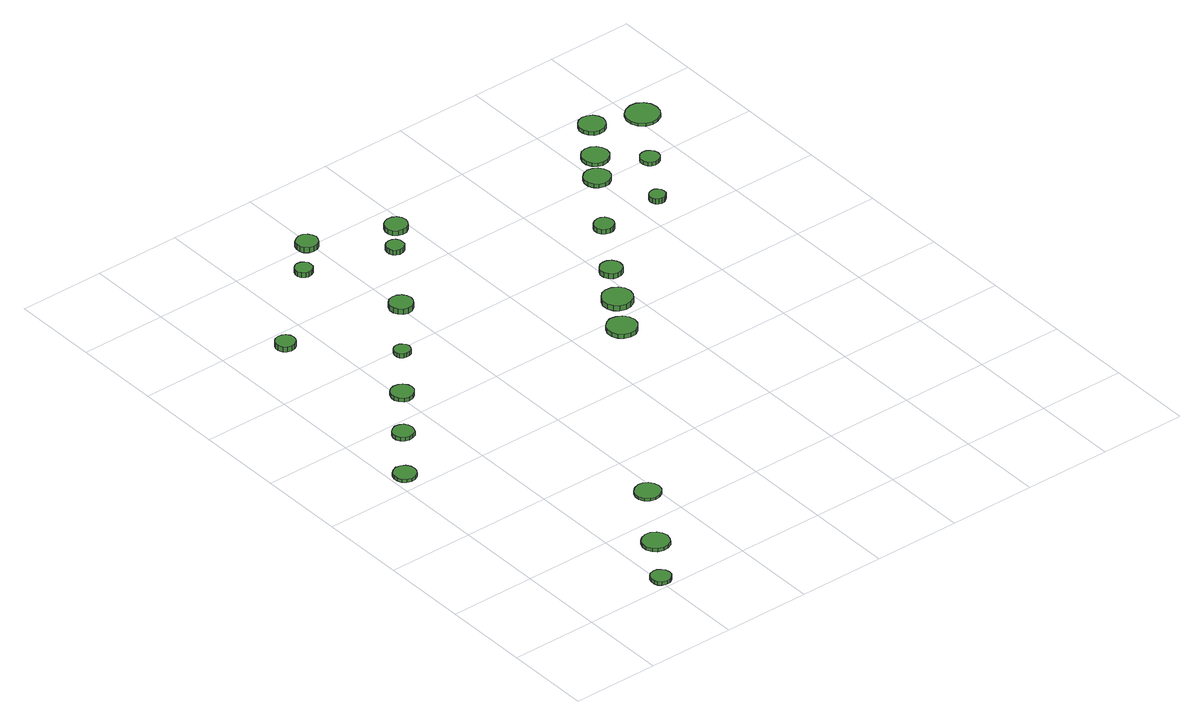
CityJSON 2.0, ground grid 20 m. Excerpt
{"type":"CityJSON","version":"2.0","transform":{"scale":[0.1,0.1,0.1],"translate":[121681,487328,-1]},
"CityObjects":{
"tree1":{"type":"SolitaryVegetationObject","attributes":{"function":"something"},"geometry":[{"type":"MultiSurface","lod":"1","boundaries":[[[0,1,2,3,4,5,6,7,8,9,10,11,12,13,14]],[[15,16,17,18,19,20,21,22,23,24,25,26,27,28,29]],[[0,29,28,1]],[[1,28,27,2]],[[2,27,26,3]],[[3,26,25,4]],[[4,25,24,5]],[[5,24,23,6]],[[6,23,22,7]],[[7,22,21,8]],[[8,21,20,9]],[[9,20,19,10]],[[10,19,18,11]],[[11,18,17,12]],[[12,17,16,13]],[[13,16,15,14]],[[14,15,29,0]]]}]},
"tree2":{"type":"SolitaryVegetationObject","attributes":{"function":"something"},"geometry":[{"type":"MultiSurface","lod":"1","boundaries":[[[30,31,32,33,34,35,36,37,38,39,40,41,42,43,44]],[[45,46,47,48,49,50,51,52,53,54,55,56,57,58,59]],[[30,59,58,31]],[[31,58,57,32]],[[32,57,56,33]],[[33,56,55,34]],[[34,55,54,35]],[[35,54,53,36]],[[36,53,52,37]],[[37,52,51,38]],[[38,51,50,39]],[[39,50,49,40]],[[40,49,48,41]],[[41,48,47,42]],[[42,47,46,43]],[[43,46,45,44]],[[44,45,59,30]]]}]},
"tree3":{"type":"SolitaryVegetationObject","attributes":{"function":"something"},"geometry":[{"type":"MultiSurface","lod":"1","boundaries":[[[60,61,62,63,64,65,66,67,68,69,70,71,72,73,74]],[[75,76,77,78,79,80,81,82,83,84,85,86,87,88,89]],[[60,89,88,61]],[[61,88,87,62]],[[62,87,86,63]],[[63,86,85,64]],[[64,85,84,65]],[[65,84,83,66]],[[66,83,82,67]],[[67,82,81,68]],[[68,81,80,69]],[[69,80,79,70]],[[70,79,78,71]],[[71,78,77,72]],[[72,77,76,73]],[[73,76,75,74]],[[74,75,89,60]]]}]},
"tree4":{"type":"SolitaryVegetationObject","attributes":{"function":"something"},"geometry":[{"type":"MultiSurface","lod":"1","boundaries":[[[90,91,92,93,94,95,96,97,98,99,100,101,102,103,104]],[[105,106,107,108,109,110,111,112,113,114,115,116,117,118,119]],[[90,119,118,91]],[[91,118,117,92]],[[92,117,116,93]],[[93,116,115,94]],[[94,115,114,95]],[[95,114,113,96]],[[96,113,112,97]],[[97,112,111,98]],[[98,111,110,99]],[[99,110,109,100]],[[100,109,108,101]],[[101,108,107,102]],[[102,107,106,103]],[[103,106,105,104]],[[104,105,119,90]]]}]},
"tree5":{"type":"SolitaryVegetationObject","attributes":{"function":"something"},"geometry":[{"type":"MultiSurface","lod":"1","boundaries":[[[120,121,122,123,124,125,126,127,128,129,130,131,132,133,134]],[[135,136,137,138,139,140,141,142,143,144,145,146,147,148,149]],[[120,149,148,121]],[[121,148,147,122]],[[122,147,146,123]],[[123,146,145,124]],[[124,145,144,125]],[[125,144,143,126]],[[126,143,142,127]],[[127,142,141,128]],[[128,141,140,129]],[[129,140,139,130]],[[130,139,138,131]],[[131,138,137,132]],[[132,137,136,133]],[[133,136,135,134]],[[134,135,149,120]]]}]},
"tree6":{"type":"SolitaryVegetationObject","attributes":{"function":"something"},"geometry":[{"type":"MultiSurface","lod":"1","boundaries":[[[150,151,152,153,154,155,156,157,158,159,160,161,162,163,164]],[[165,166,167,168,169,170,171,172,173,174,175,176,177,178,179]],[[150,179,178,151]],[[151,178,177,152]],[[152,177,176,153]],[[153,176,175,154]],[[154,175,174,155]],[[155,174,173,156]],[[156,173,172,157]],[[157,172,171,158]],[[158,171,170,159]],[[159,170,169,160]],[[160,169,168,161]],[[161,168,167,162]],[[162,167,166,163]],[[163,166,165,164]],[[164,165,179,150]]]}]},
"tree7":{"type":"SolitaryVegetationObject","attributes":{"function":"something"},"geometry":[{"type":"MultiSurface","lod":"1","boundaries":[[[180,181,182,183,184,185,186,187,188,189,190,191,192,193,194]],[[195,196,197,198,199,200,201,202,203,204,205,206,207,208,209]],[[180,209,208,181]],[[181,208,207,182]],[[182,207,206,183]],[[183,206,205,184]],[[184,205,204,185]],[[185,204,203,186]],[[186,203,202,187]],[[187,202,201,188]],[[188,201,200,189]],[[189,200,199,190]],[[190,199,198,191]],[[191,198,197,192]],[[192,197,196,193]],[[193,196,195,194]],[[194,195,209,180]]]}]},
"tree8":{"type":"SolitaryVegetationObject","attributes":{"function":"something"},"geometry":[{"type":"MultiSurface","lod":"1","boundaries":[[[210,211,212,213,214,215,216,217,218,219,220,221,222,223,224]],[[225,226,227,228,229,230,231,232,233,234,235,236,237,238,239]],[[210,239,238,211]],[[211,238,237,212]],[[212,237,236,213]],[[213,236,235,214]],[[214,235,234,215]],[[215,234,233,216]],[[216,233,232,217]],[[217,232,231,218]],[[218,231,230,219]],[[219,230,229,220]],[[220,229,228,221]],[[221,228,227,222]],[[222,227,226,223]],[[223,226,225,224]],[[224,225,239,210]]]}]},
"tree9":{"type":"SolitaryVegetationObject","attributes":{"function":"something"},"geometry":[{"type":"MultiSurface","lod":"1","boundaries":[[[240,241,242,243,244,245,246,247,248,249,250,251,252,253,254]],[[255,256,257,258,259,260,261,262,263,264,265,266,267,268,269]],[[240,269,268,241]],[[241,268,267,242]],[[242,267,266,243]],[[243,266,265,244]],[[244,265,264,245]],[[245,264,263,246]],[[246,263,262,247]],[[247,262,261,248]],[[248,261,260,249]],[[249,260,259,250]],[[250,259,258,251]],[[251,258,257,252]],[[252,257,256,253]],[[253,256,255,254]],[[254,255,269,240]]]}]},
"tree10":{"type":"SolitaryVegetationObject","attributes":{"function":"something"},"geometry":[{"type":"MultiSurface","lod":"1","boundaries":[[[270,271,272,273,274,275,276,277,278,279,280,281,282,283,284]],[[285,286,287,288,289,290,291,292,293,294,295,296,297,298,299]],[[270,299,298,271]],[[271,298,297,272]],[[272,297,296,273]],[[273,296,295,274]],[[274,295,294,275]],[[275,294,293,276]],[[276,293,292,277]],[[277,292,291,278]],[[278,291,290,279]],[[279,290,289,280]],[[280,289,288,281]],[[281,288,287,282]],[[282,287,286,283]],[[283,286,285,284]],[[284,285,299,270]]]}]},
"tree11":{"type":"SolitaryVegetationObject","attributes":{"function":"something"},"geometry":[{"type":"MultiSurface","lod":"1","boundaries":[[[300,301,302,303,304,305,306,307,308,309,310,311,312,313,314]],[[315,316,317,318,319,320,321,322,323,324,325,326,327,328,329]],[[300,329,328,301]],[[301,328,327,302]],[[302,327,326,303]],[[303,326,325,304]],[[304,325,324,305]],[[305,324,323,306]],[[306,323,322,307]],[[307,322,321,308]],[[308,321,320,309]],[[309,320,319,310]],[[310,319,318,311]],[[311,318,317,312]],[[312,317,316,313]],[[313,316,315,314]],[[314,315,329,300]]]}]},
"tree12":{"type":"SolitaryVegetationObject","attributes":{"function":"something"},"geometry":[{"type":"MultiSurface","lod":"1","boundaries":[[[330,331,332,333,334,335,336,337,338,339,340,341,342,343,344]],[[345,346,347,348,349,350,351,352,353,354,355,356,357,358,359]],[[330,359,358,331]],[[331,358,357,332]],[[332,357,356,333]],[[333,356,355,334]],[[334,355,354,335]],[[335,354,353,336]],[[336,353,352,337]],[[337,352,351,338]],[[338,351,350,339]],[[339,350,349,340]],[[340,349,348,341]],[[341,348,347,342]],[[342,347,346,343]],[[343,346,345,344]],[[344,345,359,330]]]}]},
"tree13":{"type":"SolitaryVegetationObject","attributes":{"function":"something"},"geometry":[{"type":"MultiSurface","lod":"1","boundaries":[[[360,361,362,363,364,365,366,367,368,369,370,371,372,373,374]],[[375,376,377,378,379,380,381,382,383,384,385,386,387,388,389]],[[360,389,388,361]],[[361,388,387,362]],[[362,387,386,363]],[[363,386,385,364]],[[364,385,384,365]],[[365,384,383,366]],[[366,383,382,367]],[[367,382,381,368]],[[368,381,380,369]],[[369,380,379,370]],[[370,379,378,371]],[[371,378,377,372]],[[372,377,376,373]],[[373,376,375,374]],[[374,375,389,360]]]}]},
"tree14":{"type":"SolitaryVegetationObject","attributes":{"function":"something"},"geometry":[{"type":"MultiSurface","lod":"1","boundaries":[[[390,391,392,393,394,395,396,397,398,399,400,401,402,403,404]],[[405,406,407,408,409,410,411,412,413,414,415,416,417,418,419]],[[390,419,418,391]],[[391,418,417,392]],[[392,417,416,393]],[[393,416,415,394]],[[394,415,414,395]],[[395,414,413,396]],[[396,413,412,397]],[[397,412,411,398]],[[398,411,410,399]],[[399,410,409,400]],[[400,409,408,401]],[[401,408,407,402]],[[402,407,406,403]],[[403,406,405,404]],[[404,405,419,390]]]}]},
"tree15":{"type":"SolitaryVegetationObject","attributes":{"function":"something"},"geometry":[{"type":"MultiSurface","lod":"1","boundaries":[[[420,421,422,423,424,425,426,427,428,429,430,431,432,433,434]],[[435,436,437,438,439,440,441,442,443,444,445,446,447,448,449]],[[420,449,448,421]],[[421,448,447,422]],[[422,447,446,423]],[[423,446,445,424]],[[424,445,444,425]],[[425,444,443,426]],[[426,443,442,427]],[[427,442,441,428]],[[428,441,440,429]],[[429,440,439,430]],[[430,439,438,431]],[[431,438,437,432]],[[432,437,436,433]],[[433,436,435,434]],[[434,435,449,420]]]}]},
"tree16":{"type":"SolitaryVegetationObject","attributes":{"function":"something"},"geometry":[{"type":"MultiSurface","lod":"1","boundaries":[[[450,451,452,453,454,455,456,457,458,459,460,461,462,463,464]],[[465,466,467,468,469,470,471,472,473,474,475,476,477,478,479]],[[450,479,478,451]],[[451,478,477,452]],[[452,477,476,453]],[[453,476,475,454]],[[454,475,474,455]],[[455,474,473,456]],[[456,473,472,457]],[[457,472,471,458]],[[458,471,470,459]],[[459,470,469,460]],[[460,469,468,461]],[[461,468,467,462]],[[462,467,466,463]],[[463,466,465,464]],[[464,465,479,450]]]}]},
"tree17":{"type":"SolitaryVegetationObject","attributes":{"function":"something"},"geometry":[{"type":"MultiSurface","lod":"1","boundaries":[[[480,481,482,483,484,485,486,487,488,489,490,491,492,493,494]],[[495,496,497,498,499,500,501,502,503,504,505,506,507,508,509]],[[480,509,508,481]],[[481,508,507,482]],[[482,507,506,483]],[[483,506,505,484]],[[484,505,504,485]],[[485,504,503,486]],[[486,503,502,487]],[[487,502,501,488]],[[488,501,500,489]],[[489,500,499,490]],[[490,499,498,491]],[[491,498,497,492]],[[492,497,496,493]],[[493,496,495,494]],[[494,495,509,480]]]}]},
"tree18":{"type":"SolitaryVegetationObject","attributes":{"function":"something"},"geometry":[{"type":"MultiSurface","lod":"1","boundaries":[[[510,511,512,513,514,515,516,517,518,519,520,521,522,523,524]],[[525,526,527,528,529,530,531,532,533,534,535,536,537,538,539]],[[510,539,538,511]],[[511,538,537,512]],[[512,537,536,513]],[[513,536,535,514]],[[514,535,534,515]],[[515,534,533,516]],[[516,533,532,517]],[[517,532,531,518]],[[518,531,530,519]],[[519,530,529,520]],[[520,529,528,521]],[[521,528,527,522]],[[522,527,526,523]],[[523,526,525,524]],[[524,525,539,510]]]}]},
"tree19":{"type":"SolitaryVegetationObject","attributes":{"function":"something"},"geometry":[{"type":"MultiSurface","lod":"1","boundaries":[[[540,541,542,543,544,545,546,547,548,549,550,551,552,553,554]],[[555,556,557,558,559,560,561,562,563,564,565,566,567,568,569]],[[540,569,568,541]],[[541,568,567,542]],[[542,567,566,543]],[[543,566,565,544]],[[544,565,564,545]],[[545,564,563,546]],[[546,563,562,547]],[[547,562,561,548]],[[548,561,560,549]],[[549,560,559,550]],[[550,559,558,551]],[[551,558,557,552]],[[552,557,556,553]],[[553,556,555,554]],[[554,555,569,540]]]}]},
"tree20":{"type":"SolitaryVegetationObject","attributes":{"function":"something"},"geometry":[{"type":"MultiSurface","lod":"1","boundaries":[[[570,571,572,573,574,575,576,577,578,579,580,581,582,583,584]],[[585,586,587,588,589,590,591,592,593,594,595,596,597,598,599]],[[570,599,598,571]],[[571,598,597,572]],[[572,597,596,573]],[[573,596,595,574]],[[574,595,594,575]],[[575,594,593,576]],[[576,593,592,577]],[[577,592,591,578]],[[578,591,590,579]],[[579,590,589,580]],[[580,589,588,581]],[[581,588,587,582]],[[582,587,586,583]],[[583,586,585,584]],[[584,585,599,570]]]}]},
"tree21":{"type":"SolitaryVegetationObject","attributes":{"function":"something"},"geometry":[{"type":"MultiSurface","lod":"1","boundaries":[[[600,601,602,603,604,605,606,607,608,609,610,611,612,613,614]],[[615,616,617,618,619,620,621,622,623,624,625,626,627,628,629]],[[600,629,628,601]],[[601,628,627,602]],[[602,627,626,603]],[[603,626,625,604]],[[604,625,624,605]],[[605,624,623,606]],[[606,623,622,607]],[[607,622,621,608]],[[608,621,620,609]],[[609,620,619,610]],[[610,619,618,611]],[[611,618,617,612]],[[612,617,616,613]],[[613,616,615,614]],[[614,615,629,600]]]}]},
"tree22":{"type":"SolitaryVegetationObject","attributes":{"function":"something"},"geometry":[{"type":"MultiSurface","lod":"1","boundaries":[[[630,631,632,633,634,635,636,637,638,639,640,641,642,643,644]],[[645,646,647,648,649,650,651,652,653,654,655,656,657,658,659]],[[630,659,658,631]],[[631,658,657,632]],[[632,657,656,633]],[[633,656,655,634]],[[634,655,654,635]],[[635,654,653,636]],[[636,653,652,637]],[[637,652,651,638]],[[638,651,650,639]],[[639,650,649,640]],[[640,649,648,641]],[[641,648,647,642]],[[642,647,646,643]],[[643,646,645,644]],[[644,645,659,630]]]}]},
"tree23":{"type":"SolitaryVegetationObject","attributes":{"function":"something"},"geometry":[{"type":"MultiSurface","lod":"1","boundaries":[[[660,661,662,663,664,665,666,667,668,669,670,671,672,673,674]],[[675,676,677,678,679,680,681,682,683,684,685,686,687,688,689]],[[660,689,688,661]],[[661,688,687,662]],[[662,687,686,663]],[[663,686,685,664]],[[664,685,684,665]],[[665,684,683,666]],[[666,683,682,667]],[[667,682,681,668]],[[668,681,680,669]],[[669,680,679,670]],[[670,679,678,671]],[[671,678,677,672]],[[672,677,676,673]],[[673,676,675,674]],[[674,675,689,660]]]}]}
},
"vertices":[
[231,29,14],[229,38,14],[223,46,14],[215,51,14],[206,52,14],[196,49,14],[189,42,14],[186,34,14],[186,24,14],[189,15,14],[196,9,14],[206,6,14],[215,7,14],[223,12,14],[229,19,14],[229,19,6],[223,12,6],[215,7,6],[206,6,6],[196,9,6],[189,15,6],[186,24,6],[186,34,6],[189,42,6],[196,49,6],[206,52,6],[215,51,6],[223,46,6],[229,38,6],[231,29,6],
[55,643,17],[53,653,17],[47,662,17],[37,667,17],[27,669,17],[17,665,17],[9,658,17],[5,648,17],[5,638,17],[9,628,17],[17,621,17],[27,618,17],[37,619,17],[47,624,17],[53,633,17],[53,633,9],[47,624,9],[37,619,9],[27,618,9],[17,621,9],[9,628,9],[5,638,9],[5,648,9],[9,658,9],[17,665,9],[27,669,9],[37,667,9],[47,662,9],[53,653,9],[55,643,9],
[310,133,14],[307,145,14],[300,155,14],[289,162,14],[276,163,14],[264,159,14],[255,151,14],[250,139,14],[250,127,14],[255,115,14],[264,107,14],[276,103,14],[289,104,14],[300,110,14],[307,121,14],[307,121,6],[300,110,6],[289,104,6],[276,103,6],[264,107,6],[255,115,6],[250,127,6],[250,139,6],[255,151,6],[264,159,6],[276,163,6],[289,162,6],[300,155,6],[307,145,6],[310,133,6],
[143,758,18],[141,768,18],[136,776,18],[127,781,18],[117,782,18],[108,779,18],[100,772,18],[96,763,18],[96,753,18],[100,744,18],[108,738,18],[117,734,18],[127,736,18],[136,740,18],[141,748,18],[141,748,9],[136,740,9],[127,736,9],[117,734,9],[108,738,9],[100,744,9],[96,753,9],[96,763,9],[100,772,9],[108,779,9],[117,782,9],[127,781,9],[136,776,9],[141,768,9],[143,758,9],
[409,281,13],[406,293,13],[399,303,13],[389,309,13],[377,310,13],[365,306,13],[356,298,13],[351,287,13],[351,275,13],[356,264,13],[365,256,13],[377,252,13],[389,254,13],[399,260,13],[406,269,13],[406,269,7],[399,260,7],[389,254,7],[377,252,7],[365,256,7],[356,264,7],[351,275,7],[351,287,7],[356,298,7],[365,306,7],[377,310,7],[389,309,7],[399,303,7],[406,293,7],[409,281,7],
[234,870,17],[232,880,17],[225,889,17],[216,894,17],[205,895,17],[195,892,17],[187,885,17],[183,875,17],[183,865,17],[187,855,17],[195,848,17],[205,844,17],[216,846,17],[225,851,17],[232,860,17],[232,860,8],[225,851,8],[216,846,8],[205,844,8],[195,848,8],[187,855,8],[183,865,8],[183,875,8],[187,885,8],[195,892,8],[205,895,8],[216,894,8],[225,889,8],[232,880,8],[234,870,8],
[153,1155,22],[151,1164,22],[146,1172,22],[138,1176,22],[129,1177,22],[120,1175,22],[113,1168,22],[109,1160,22],[109,1151,22],[113,1142,22],[120,1136,22],[129,1133,22],[138,1134,22],[146,1139,22],[151,1146,22],[151,1146,9],[146,1139,9],[138,1134,9],[129,1133,9],[120,1136,9],[113,1142,9],[109,1151,9],[109,1160,9],[113,1168,9],[120,1175,9],[129,1177,9],[138,1176,9],[146,1172,9],[151,1164,9],[153,1155,9],
[321,985,18],[319,992,18],[314,999,18],[308,1002,18],[300,1003,18],[293,1001,18],[287,996,18],[284,989,18],[284,981,18],[287,974,18],[293,969,18],[300,967,18],[308,968,18],[314,971,18],[319,978,18],[319,978,8],[314,971,8],[308,968,8],[300,967,8],[293,969,8],[287,974,8],[284,981,8],[284,989,8],[287,996,8],[293,1001,8],[300,1003,8],[308,1002,8],[314,999,8],[319,992,8],[321,985,8],
[339,1327,28],[338,1335,28],[333,1341,28],[326,1345,28],[317,1346,28],[310,1344,28],[304,1338,28],[300,1331,28],[300,1322,28],[304,1315,28],[310,1309,28],[317,1307,28],[326,1308,28],[333,1312,28],[338,1318,28],[338,1318,16],[333,1312,16],[326,1308,16],[317,1307,16],[310,1309,16],[304,1315,16],[300,1322,16],[300,1331,16],[304,1338,16],[310,1344,16],[317,1346,16],[326,1345,16],[333,1341,16],[338,1335,16],[339,1327,16],
[427,1109,24],[424,1120,24],[418,1128,24],[409,1134,24],[398,1135,24],[387,1132,24],[379,1124,24],[375,1114,24],[375,1104,24],[379,1094,24],[387,1086,24],[398,1083,24],[409,1084,24],[418,1090,24],[424,1098,24],[424,1098,11],[418,1090,11],[409,1084,11],[398,1083,11],[387,1086,11],[379,1094,11],[375,1104,11],[375,1114,11],[379,1124,11],[387,1132,11],[398,1135,11],[409,1134,11],[418,1128,11],[424,1120,11],[427,1109,11],
[411,1397,26],[408,1407,26],[402,1415,26],[394,1421,26],[384,1422,26],[374,1418,26],[366,1412,26],[362,1402,26],[362,1392,26],[366,1383,26],[374,1376,26],[384,1373,26],[394,1374,26],[402,1379,26],[408,1387,26],[408,1387,13],[402,1379,13],[394,1374,13],[384,1373,13],[374,1376,13],[366,1383,13],[362,1392,13],[362,1402,13],[366,1412,13],[374,1418,13],[384,1422,13],[394,1421,13],[402,1415,13],[408,1407,13],[411,1397,13],
[539,1274,24],[538,1282,24],[533,1289,24],[526,1293,24],[517,1294,24],[509,1291,24],[503,1286,24],[500,1278,24],[500,1270,24],[503,1262,24],[509,1257,24],[517,1254,24],[526,1255,24],[533,1259,24],[538,1266,24],[538,1266,12],[533,1259,12],[526,1255,12],[517,1254,12],[509,1257,12],[503,1262,12],[500,1270,12],[500,1278,12],[503,1286,12],[509,1291,12],[517,1294,12],[526,1293,12],[533,1289,12],[538,1282,12],[539,1274,12],
[740,765,17],[737,779,17],[728,790,17],[716,797,17],[702,799,17],[689,794,17],[679,785,17],[673,772,17],[673,758,17],[679,746,17],[689,736,17],[702,732,17],[716,733,17],[728,740,17],[737,752,17],[737,752,7],[728,740,7],[716,733,7],[702,732,7],[689,736,7],[679,746,7],[673,758,7],[673,772,7],[679,785,7],[689,794,7],[702,799,7],[716,797,7],[728,790,7],[737,779,7],[740,765,7],
[598,1336,19],[596,1346,19],[590,1355,19],[581,1360,19],[570,1361,19],[560,1358,19],[552,1351,19],[548,1341,19],[548,1331,19],[552,1321,19],[560,1314,19],[570,1311,19],[581,1312,19],[590,1317,19],[596,1326,19],[596,1326,7],[590,1317,7],[581,1312,7],[570,1311,7],[560,1314,7],[552,1321,7],[548,1331,7],[548,1341,7],[552,1351,7],[560,1358,7],[570,1361,7],[581,1360,7],[590,1355,7],[596,1346,7],[598,1336,7],
[795,847,20],[792,861,20],[784,872,20],[771,879,20],[757,881,20],[744,877,20],[734,867,20],[728,854,20],[728,840,20],[734,827,20],[744,818,20],[757,814,20],[771,815,20],[784,822,20],[792,834,20],[792,834,7],[784,822,7],[771,815,7],[757,814,7],[744,818,7],[734,827,7],[728,840,7],[728,854,7],[734,867,7],[744,877,7],[757,881,7],[771,879,7],[784,872,7],[792,861,7],[795,847,7],
[838,932,24],[836,941,24],[830,950,24],[821,955,24],[811,956,24],[801,953,24],[794,946,24],[789,937,24],[789,926,24],[794,917,24],[801,910,24],[811,907,24],[821,908,24],[830,913,24],[836,922,24],[836,922,12],[830,913,12],[821,908,12],[811,907,12],[801,910,12],[794,917,12],[789,926,12],[789,937,12],[794,946,12],[801,953,12],[811,956,12],[821,955,12],[830,950,12],[836,941,12],[838,932,12],
[922,1060,25],[920,1069,25],[915,1076,25],[907,1081,25],[898,1082,25],[889,1079,25],[882,1073,25],[878,1065,25],[878,1055,25],[882,1047,25],[889,1041,25],[898,1038,25],[907,1039,25],[915,1044,25],[920,1051,25],[920,1051,13],[915,1044,13],[907,1039,13],[898,1038,13],[889,1041,13],[882,1047,13],[878,1055,13],[878,1065,13],[882,1073,13],[889,1079,13],[898,1082,13],[907,1081,13],[915,1076,13],[920,1069,13],[922,1060,13],
[1033,1208,16],[1030,1220,16],[1023,1230,16],[1012,1236,16],[1000,1238,16],[988,1234,16],[979,1226,16],[974,1215,16],[974,1202,16],[979,1191,16],[988,1183,16],[1000,1179,16],[1012,1180,16],[1023,1187,16],[1030,1196,16],[1030,1196,7],[1023,1187,7],[1012,1180,7],[1000,1179,7],[988,1183,7],[979,1191,7],[974,1202,7],[974,1215,7],[979,1226,7],[988,1234,7],[1000,1238,7],[1012,1236,7],[1023,1230,7],[1030,1220,7],[1033,1208,7],
[1071,1075,22],[1070,1082,22],[1065,1088,22],[1059,1092,22],[1051,1092,22],[1044,1090,22],[1039,1085,22],[1036,1078,22],[1036,1071,22],[1039,1064,22],[1044,1059,22],[1051,1057,22],[1059,1057,22],[1065,1061,22],[1070,1067,22],[1070,1067,9],[1065,1061,9],[1059,1057,9],[1051,1057,9],[1044,1059,9],[1039,1064,9],[1036,1071,9],[1036,1078,9],[1039,1085,9],[1044,1090,9],[1051,1092,9],[1059,1092,9],[1065,1088,9],[1070,1082,9],[1071,1075,9],
[1079,1270,15],[1076,1283,15],[1069,1293,15],[1058,1299,15],[1045,1301,15],[1033,1297,15],[1024,1288,15],[1019,1277,15],[1019,1264,15],[1024,1253,15],[1033,1244,15],[1045,1240,15],[1058,1242,15],[1069,1248,15],[1076,1258,15],[1076,1258,7],[1069,1248,7],[1058,1242,7],[1045,1240,7],[1033,1244,7],[1024,1253,7],[1019,1264,7],[1019,1277,7],[1024,1288,7],[1033,1297,7],[1045,1301,7],[1058,1299,7],[1069,1293,7],[1076,1283,7],[1079,1270,7],
[1153,1194,16],[1151,1203,16],[1146,1210,16],[1138,1215,16],[1129,1216,16],[1120,1213,16],[1114,1207,16],[1110,1199,16],[1110,1190,16],[1114,1181,16],[1120,1175,16],[1129,1173,16],[1138,1174,16],[1146,1178,16],[1151,1185,16],[1151,1185,7],[1146,1178,7],[1138,1174,7],[1129,1173,7],[1120,1175,7],[1114,1181,7],[1110,1190,7],[1110,1199,7],[1114,1207,7],[1120,1213,7],[1129,1216,7],[1138,1215,7],[1146,1210,7],[1151,1203,7],[1153,1194,7],
[1143,1360,16],[1140,1372,16],[1133,1382,16],[1122,1388,16],[1110,1390,16],[1098,1386,16],[1089,1378,16],[1084,1366,16],[1084,1354,16],[1089,1343,16],[1098,1334,16],[1110,1331,16],[1122,1332,16],[1133,1338,16],[1140,1348,16],[1140,1348,7],[1133,1338,7],[1122,1332,7],[1110,1331,7],[1098,1334,7],[1089,1343,7],[1084,1354,7],[1084,1366,7],[1089,1378,7],[1098,1386,7],[1110,1390,7],[1122,1388,7],[1133,1382,7],[1140,1372,7],[1143,1360,7],
[1256,1325,14],[1253,1340,14],[1244,1353,14],[1230,1361,14],[1215,1362,14],[1200,1357,14],[1188,1347,14],[1182,1333,14],[1182,1317,14],[1188,1303,14],[1200,1292,14],[1215,1288,14],[1230,1289,14],[1244,1297,14],[1253,1310,14],[1253,1310,7],[1244,1297,7],[1230,1289,7],[1215,1288,7],[1200,1292,7],[1188,1303,7],[1182,1317,7],[1182,1333,7],[1188,1347,7],[1200,1357,7],[1215,1362,7],[1230,1361,7],[1244,1353,7],[1253,1340,7],[1256,1325,7]
]}
